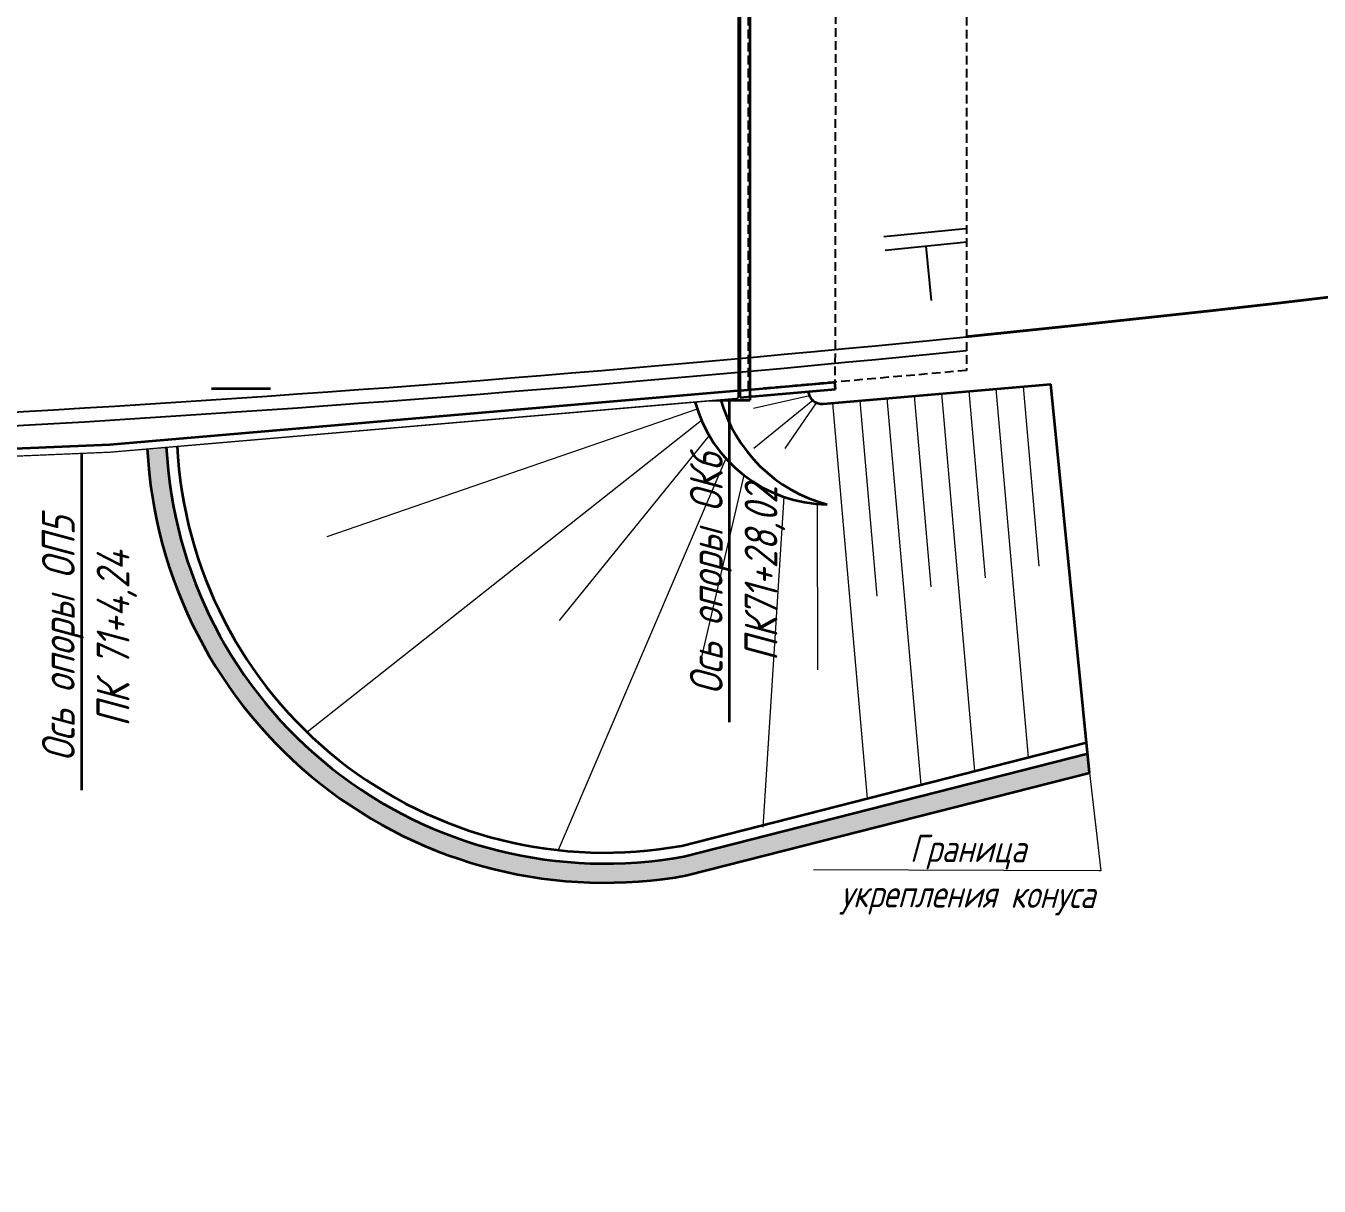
# Model space of a CAD drawing. Header units: millimetres. Extents: x 0 to 285450075, y -3000605 to 8125189010.
# Drawn here: x 6900589 to 6947894, y -712115 to -669651 of the extents above; entities that cross this region are included whole.
import ezdxf
from ezdxf import colors
from ezdxf.entities.mleader import LeaderData, LeaderLine
from ezdxf.math import Vec2, Vec3

# ---------------------------------------------------------------- set-up
doc = ezdxf.new("R2010")
doc.units = ezdxf.units.MM
doc.set_wipeout_variables(frame=1)
doc.linetypes.add('невидимая', pattern=[9.524999999999999, 6.35, -3.175])
doc.linetypes.add('осевая', pattern=[2, 1.25, -0.25, 0.25, -0.25])
for name, color, linetype, lineweight in [('1-Бетон', 106, 'Continuous', 35), ('1-Штриховка', 8, 'Continuous', 9), ('ИС_Выноски', 3, 'Continuous', 18), ('ИС_Основная', 7, 'Continuous', 35), ('ИС_Ось', 3, 'осевая', 18), ('ИС_Размер', 3, 'Continuous', 18), ('ИС_Тонкая', 3, 'Continuous', 18)]:
    doc.layers.add(name, color=color, linetype=linetype, lineweight=lineweight)
doc.layers.add('_Defpoints', color=8, linetype='Continuous', plot=False)
doc.layers.add('Оси_Невидимые', color=5, linetype='Continuous', plot=False)
doc.layers.add('ИС_Невидимая', color=4, linetype='невидимая')
doc.layers.add('Основное направление 30.05.Ось трассы', color=7, linetype='Continuous')
doc.styles.add('ISOCPEUR', font='isocpeur.ttf', dxfattribs={"width": 0.8, "oblique": 15, "height": 2.5})

# ---------------------------------------------------------------- blocks, each defined once
blk = doc.blocks.new('б33 план')
at = {"layer": '1-Бетон'}
blk.add_lwpolyline([(1400, 700), (31600, 699.9999999813735), (31600, -699.9999999813735), (1400, -699.9999999627471)], close=True, dxfattribs=at)
for points in [[(1400, 309.9999998286366), (0, 309.9999998286366), (0, -310.0000001713634), (1400, -310.0000001713634)], [(31600, 309.9999998286366), (33000, 309.9999998286366), (33000, -310.0000001713634), (31600, -310.0000001713634)]]:
    blk.add_lwpolyline(points, dxfattribs=at)
at = {"layer": 'ИС_Ось', "color": 3, "ltscale": 20}
for points in [[(0, 0), (33000, 0)], [(400, 309.9999998286366), (400, -310.0000001713634)], [(32600, 309.9999998286366), (32600, -310.0000001713634)]]:
    blk.add_lwpolyline(points, dxfattribs=at)
blk = doc.blocks.new('*U1443')
at = {"rotation": 182.4098864728825}
blk.add_blockref('б33 план', (16485.40722704586, 693.7928786535049), dxfattribs=at)
blk = doc.blocks.new('*U1444')
at = {"layer": '_Defpoints', "color": 0, "linetype": 'ByBlock', "lineweight": -2, "transparency": 16777216}
for p in [(0, 0), (-1.37895229583992e-13, -2252), (-2.75790459167984e-13, -4504), (-4.136856887519759e-13, -6756), (-5.515809183359679e-13, -9008), (-6.894761479199598e-13, -11260), (-8.273713775039519e-13, -13512), (-9.652666070879437e-13, -15764), (-1.103161836671936e-12, -18016), (-1.241057066255928e-12, -20268), (-1.37895229583992e-12, -22520), (-1.516847525423912e-12, -24772), (-1.654742755007904e-12, -27024), (-1.792637984591896e-12, -29276)]:
    blk.add_blockref('*U1443', p, dxfattribs=at)
blk = doc.blocks.new('Б24 план')
at = {"layer": '1-Бетон'}
blk.add_lwpolyline([(1400, -700.0000001713634), (22600, -700.0000001527369), (22600, 699.9999998100102), (1400, 699.9999997913837)], close=True, dxfattribs=at)
for points in [[(1400, -310), (0, -310), (0, 310), (1400, 310)], [(22600, -310), (24000, -310), (24000, 310), (22600, 310)]]:
    blk.add_lwpolyline(points, dxfattribs=at)
at = {"layer": 'ИС_Ось', "color": 3, "ltscale": 20}
for points in [[(300, -310), (300, 310)], [(23700, -310), (23700, 310)], [(0, -1.71363353729248e-07), (24000, -1.71363353729248e-07)]]:
    blk.add_lwpolyline(points, dxfattribs=at)
blk = doc.blocks.new('*U1445')
at = {"rotation": 4.910079921255813}
blk.add_blockref('Б24 план', (-11955.9630427314, -1027.106479797745), dxfattribs=at)
blk = doc.blocks.new('*U1446')
at = {"layer": '_Defpoints', "color": 0, "linetype": 'ByBlock', "lineweight": -2, "transparency": 16777216}
for p in [(0, 0), (-1.382626236237362e-13, -2258), (-2.765252472474724e-13, -4516), (-4.147878708712085e-13, -6774), (-5.530504944949447e-13, -9032), (-6.913131181186808e-13, -11290), (-8.295757417424171e-13, -13548), (-9.678383653661533e-13, -15806), (-1.106100988989889e-12, -18064), (-1.244363612613626e-12, -20322), (-1.382626236237362e-12, -22580), (-1.520888859861098e-12, -24838), (-1.659151483484834e-12, -27096), (-1.79741410710857e-12, -29354)]:
    blk.add_blockref('*U1445', p, dxfattribs=at)
blk = doc.blocks.new('_None')
blk = doc.blocks.new('*U1403')
at = {"layer": '1-Бетон'}
blk.add_circle((0, 0), 750, dxfattribs=at)
blk = doc.blocks.new('*U1404')
at = {"layer": '1-Бетон', "color": 0, "linetype": 'ByBlock', "lineweight": -2, "transparency": 16777216}
for p in [(0, 0), (4200, 0), (8400, 0)]:
    blk.add_blockref('*U1403', p, dxfattribs=at)
blk = doc.blocks.new('*U1399')
at = {"layer": 'ИС_Ось', "ltscale": 500}
blk.add_line((0, -725), (0, 725), dxfattribs=at)
blk = doc.blocks.new('*U1400')
at = {"layer": '1-Бетон', "color": 0, "linetype": 'ByBlock', "lineweight": -2, "transparency": 16777216}
for p in [(0, 0), (2250, 0), (4500, 0), (6750, 0), (9000, 0), (11250, 0), (13500, 0)]:
    blk.add_blockref('*U1399', p, dxfattribs=at)
blk = doc.blocks.new('мост план кальмиус')
at = {"color": 8}
blk.add_wipeout([(-84927.22027907806, 18748.29524115598), (-83562.10518667355, 45127.8373809731), (-71215.62672966083, 44488.683703075454), (-66238.49522676371, 42098.07016978532), (-62409.643923705196, 39357.97579420914), (-58830.716301975546, 35768.855867717764), (-56452.28788546445, 32504.484862400423), (-54288.50218401514, 28370.362583068432), (-53279.30970389648, 25638.013681059092), (-52589.0945157769, 23031.127933876764), (-52149.35084967309, 20451.836955806066), (-51944.951652813, 17984.21466633986), (-51953.02387939343, 15403.759886898304), (-51847.34206117517, 1712.72276568308), (16523.282109975407, 173.80735680129146), (16498.72042060877, 13750.046191967733), (48680.92953516058, 15114.943477429188), (51950.42316013327, 15395.81738518711), (51992.52027539584, 16603.110530736216), (52428.504862379545, 19670.193254605314), (52763.34253749418, 20976.01889495185), (53228.309239215116, 22375.83063224965), (53762.677577034345, 23669.696514941956), (54927.89573469787, 25866.755399978923), (55954.781278536175, 27386.18034559759), (57260.55347777494, 28967.53221083118), (58368.563431836905, 30088.082300584152), (59856.85516919005, 31351.66327198854), (61766.3505275411, 32654.21714676966), (64399.12786458382, 33987.179970589495), (66743.15707958092, 34801.857116672036), (68606.67243567068, 35230.336822055804), (73005.52696223065, 35614.84574365811), (75369.47652186993, 35737.24836544393), (80966.04836699225, 36027.03249559275), (84021.42619411596, 36185.14526191499), (84923.7698906359, 18748.21725844528), (81975.03058513398, 18490.236000741075), (81923.76989055639, 17722.92617110131), (81923.76988817308, -13317.190694056771), (85002.57917783258, -13810.810792838281), (86426.05640348556, -28043.583305266424), (82155.69885638765, -29130.58656990234), (72089.88743221789, -31692.800566881284), (70681.95761139835, -31944.985799800896), (68644.50306409821, -32063.151191703335), (67159.5556969394, -31992.79906066094), (65456.63549108803, -31747.533611716062), (63155.42813146263, -31121.587825580587), (61640.72464078232, -30506.809973877535), (59830.770336110654, -29527.975967168924), (59205.63870568676, -29118.89136875217), (57611.75282334925, -27876.59207978082), (55949.92674796435, -26189.01714852205), (54592.203173865164, -24361.82660009156), (53635.173046263866, -22662.406008932187), (53329.19152088224, -22000.330472320114), (52861.600669235755, -20804.928204842407), (52220.35527394282, -18395.65268037739), (52132.5861608738, -16965.668981965107), (51954.53054754238, -16165.9329363133), (50601.32079816885, -16282.183757029765), (16893.774168740107, -17700.775087558082), (16523.282109859378, 173.80735771002946), (-51847.342061433184, 1712.7227652310976), (-51957.40425444423, -16165.905915630487), (-51974.94507409273, -17754.33935460527), (-52064.16803781567, -18997.99682249452), (-52206.53442521426, -20149.231845936563), (-52410.6186753695, -21316.216694329254), (-52628.39025146569, -22291.07441092588), (-52913.35612622266, -23343.569066860335), (-53312.59058335112, -24567.868344748218), (-53979.11825161105, -26231.672115691763), (-54781.496636731805, -27858.971238680795), (-55627.41467324306, -29294.60991131072), (-56959.158399808905, -31170.984893825662), (-57508.00483881574, -31842.87923887471), (-57929.93372590378, -32326.68572988882), (-58939.37762725083, -33384.22311556336), (-60063.63396939652, -34420.6205259815), (-61062.431647950434, -35235.84448313515), (-61821.65239741058, -35797.38205412269), (-62601.64382829224, -36327.018813867064), (-63222.98631850993, -36717.17357177375), (-63656.71879372359, -36973.79259951456), (-64058.88278810794, -37200.66704984545), (-65392.8936047621, -37881.27199225561), (-66992.72054169496, -38562.61446516856), (-68625.90968461457, -39119.46688930344), (-70984.27485407786, -39742.76825830512), (-72767.16096556162, -39964.63836124385), (-74388.41929046481, -40088.3906297074), (-88873.87530732155, -37694.01229268464), (-84927.22027557666, -13817.627779996896), (-82187.19435144389, -14057.348985749937), (-81927.2202756307, -13317.190695010417), (-81927.2202789686, 17722.92617110131), (-81860.98191405224, 18480.034143458528)], dxfattribs=at).dxf.layer = '1-Бетон'
at = {"layer": '1-Бетон', "color": 5}
for p, q in [((72880.24686932564, -1622.879346847534), (73645.41161751747, -1557.145980834961)), ((72940.16141152382, -2320.310519218445), (72880.24686932564, -1622.879346847534)), ((73645.41161847115, -2259.724262237549), (72940.16141152382, -2320.310519218445)), ((72880.24686741829, -3880.879347801208), (73645.41161847115, -3815.145980834961)), ((72940.16141676903, -4578.310521125793), (72880.24686741829, -3880.879347801208)), ((73645.41162085533, -4517.724266052246), (72940.16141676903, -4578.310521125793)), ((72880.24686646461, -6138.879346847534), (73645.41161751747, -6073.145980834961)), ((72940.16141200066, -6836.310520172119), (72880.24686646461, -6138.879346847534)), ((73645.41161942482, -6775.724266052246), (72940.16141200066, -6836.310520172119)), ((72880.24686598778, -8396.879343032837), (73645.41161799431, -8331.145980834961)), ((72940.16141152382, -9094.310521125793), (72880.24686598778, -8396.879343032837)), ((73645.4116203785, -9033.72426700592), (72940.16141152382, -9094.310521125793)), ((72880.24686741829, -10654.87934684753), (73645.41161561012, -10589.14598083496)), ((72940.1614124775, -11352.31052112579), (72880.24686741829, -10654.87934684753)), ((73645.41161799431, -11291.72426605225), (72940.1614124775, -11352.31052112579)), ((72880.2468650341, -12912.87934398651), (73645.41161942482, -12847.14598083496)), ((72940.16141152382, -13610.31052112579), (72880.2468650341, -12912.87934398651)), ((73645.41162228584, -13549.72426223755), (72940.16141152382, -13610.31052112579))]:
    blk.add_line(p, q, dxfattribs=at)
at = {"layer": '1-Бетон', "color": 3}
blk.add_line((72495.63199305534, -14402.44466590881), (73995.63199067116, -14402.42377471924), dxfattribs=at)
at = {"layer": '1-Бетон', "color": 4}
for points in [[(49569.5458343029, 15191.28224468231), (73545.41161847115, 17250.98810577393), (73545.41161990166, -14311.11507415771), (50601.32080864906, -16282.18375301361), (49569.54582905769, -16325.60628795624), (49569.5458343029, 15191.28224468231)], [(16548.72041916847, 13762.65065479279), (49519.54583001137, 15137.55069255829), (49519.54583001137, -16327.71055603027), (16893.77416777611, -17700.77509117126), (16548.72042155266, -17699.95381164551), (16548.72041916847, 13762.65065479279)], [(10610.26439595222, -16200.77508926392), (16862.22417283058, -16200.77509498596), (50505.54502081871, -14784.8867149353), (73545.41161894798, -12805.59017753601)], [(10610.26439642906, -16700.77509212494), (16872.74083781242, -16700.77508735657), (50537.47027564049, -15283.98573112488), (73545.41162848473, -13307.43180656433)]]:
    blk.add_lwpolyline(points, dxfattribs=at)
at = {"layer": '1-Бетон'}
for points in [[(73545.41161990166, -14311.11507415771), (73545.41161847115, 17250.98810577393)], [(73645.41161847115, -14302.52432060242), (73645.41161990166, 17259.57885169983)], [(51050.85631537437, -15842.09199905396), (72173.05768847466, -14027.53721523285)], [(73645.40871214867, -14051.5696144104), (77110.30412840843, -13748.43054771423)], [(73645.40870642662, -14302.52457237244), (77132.0930621624, -13997.47921943665)], [(77132.0930621624, -13997.47921943665), (77110.30412840843, -13748.43054771423)], [(10610.26439404488, -17700.77509212494), (16893.77416777611, -17700.77509117126), (50601.32080864906, -16282.18375301361), (73545.41161990166, -14311.11507415771)], [(16507.36542677879, -16700.80929470062), (49479.15820908546, -15336.09358215332)], [(17990.5193502903, -17254.26419067383), (48163.81015229225, -15984.41298294067)]]:
    blk.add_lwpolyline(points, dxfattribs=at)
at = {"layer": '1-Бетон', "color": 3}
for points in [[(72495.41162419319, 1417.555334091187), (72495.63199305534, -14402.44466590881)], [(73995.41161942482, 1417.576229095459), (73995.63199067116, -14402.42377471924)]]:
    blk.add_lwpolyline(points, dxfattribs=at)
blk.add_lwpolyline([(48543.70799851418, -15963.312084198), (48544.0843436718, -963.1342639923096), (50544.15040946007, -962.1562347412109), (50543.77406859398, -15962.3340549469)], close=True, dxfattribs=at)
at = {"layer": '1-Бетон', "color": 5}
for points in [[(50268.65459990501, -1214.489906311035), (48818.65460705757, -1214.489908218384), (48818.65460133553, -2114.489907264709), (50268.65460038185, -2114.489911079407), (50268.65459990501, -1214.489906311035)], [(49291.18603157997, -1888.524465560913), (49274.36680912971, -1488.878228187561), (48974.63213419914, -1501.492649078369), (48991.45135331154, -1901.13888168335), (49291.18603157997, -1888.524465560913)], [(50061.54647135735, -1877.239463806152), (50027.30958724022, -1478.707361221313), (49728.4105117321, -1504.385025024414), (49762.6473929882, -1902.917127609253), (50061.54647135735, -1877.239463806152)], [(73341.43431162834, -1733.812389373779), (73375.67119240761, -2132.34449005127), (73076.77211833, -2158.022154808044), (73042.53523898125, -1759.490055084229), (73341.43431162834, -1733.812389373779)], [(50268.65459990501, -3472.489907264709), (48818.65460085869, -3472.489908218384), (48818.6546022892, -4372.489904403687), (50268.65459942818, -4372.489910125732), (50268.65459990501, -3472.489907264709)], [(49291.18604207039, -4146.524460792542), (49274.36680579185, -3746.878225326538), (48974.63213133812, -3759.492644309998), (48991.4513528347, -4159.138879776001), (49291.18604207039, -4146.524460792542)], [(50061.54646897316, -4135.239465713501), (50027.30958533287, -3736.707361221313), (49728.41050934792, -3762.385025978088), (49762.64739203453, -4160.91713142395), (50061.54646897316, -4135.239465713501)], [(73341.43431401253, -3991.812394142151), (73375.67119431496, -4390.344491958618), (73076.77211642265, -4416.022155761719), (73042.53523850441, -4017.490055084229), (73341.43431401253, -3991.812394142151)], [(50268.65459942818, -5730.489910125732), (48818.65459895134, -5730.489908218384), (48818.65459895134, -6630.489908218384), (50268.65460133553, -6630.489910125732), (50268.65459942818, -5730.489910125732)], [(49291.18604207039, -6404.524459838867), (49274.36680674553, -6004.878227233887), (48974.63213229179, -6017.492648124695), (48991.45135426521, -6417.138879776001), (49291.18604207039, -6404.524459838867)], [(50061.54646897316, -6393.239461898804), (50027.30958580971, -5994.707363128662), (49728.41051316261, -6020.385028839111), (49762.64739155769, -6418.917126655579), (50061.54646897316, -6393.239461898804)], [(73341.43431305885, -6249.812391281128), (73375.67119574547, -6648.344491958618), (73076.77211976051, -6674.022150039673), (73042.53523564339, -6275.490051269531), (73341.43431305885, -6249.812391281128)], [(50268.65459990501, -7988.489906311035), (48818.65460562706, -7988.489904403687), (48818.65460276604, -8888.489910125732), (50268.65460515022, -8888.489909172058), (50268.65459990501, -7988.489906311035)], [(49291.18603157997, -8662.524465560913), (49274.36680912971, -8262.878227233887), (48974.63213706017, -8275.492641448975), (48991.45135951042, -8675.138880729675), (49291.18603157997, -8662.524465560913)], [(50061.54646897316, -8651.239465713501), (50027.30958676338, -8252.707362174988), (49728.41051220894, -8278.385025978088), (49762.6473929882, -8676.917125701904), (50061.54646897316, -8651.239465713501)], [(73341.4343111515, -8507.81238746643), (73375.67119336128, -8906.34449005127), (73076.77211833, -8932.022155761719), (73042.53523755074, -8533.49005317688), (73341.4343111515, -8507.81238746643)], [(50268.6545984745, -10246.48990631104), (48818.65459942818, -10246.48990631104), (48818.65460181236, -11146.48991012573), (50268.65460515022, -11146.48990821838), (50268.6545984745, -10246.48990631104)], [(49291.18602967262, -10920.52446174622), (49274.36681008339, -10520.87822723389), (48974.63213086128, -10533.49264621735), (48991.4513528347, -10933.138879776), (49291.18602967262, -10920.52446174622)], [(50061.54646992683, -10909.23946762085), (50027.30958485603, -10510.70736503601), (49728.4105117321, -10536.38502693176), (49762.64739441872, -10934.91712760925), (50061.54646992683, -10909.23946762085)], [(73341.43431210518, -10765.8123884201), (73375.67119526863, -11164.34449577332), (73076.77211785316, -11190.02215099335), (73042.53523564339, -10791.49005508423), (73341.43431210518, -10765.8123884201)], [(50268.65459895134, -12504.48990440369), (48818.65459990501, -12504.48990631104), (48818.65459752083, -13404.48990440369), (50268.65459942818, -13404.48990631104), (50268.65459895134, -12504.48990440369)], [(50061.54646849632, -13167.23946285248), (50027.30958676338, -12768.70736312866), (49728.41051220894, -12794.38502693176), (49762.64739966393, -13192.9171257019), (50061.54646849632, -13167.23946285248)], [(49291.18602919579, -13178.52446460724), (49274.36680722237, -12778.87822723389), (48974.63213133812, -12791.49264144897), (48991.45135474205, -13191.13888072968), (49291.18602919579, -13178.52446460724)], [(73341.43431353569, -13023.81239032745), (73375.67119669914, -13422.34449195862), (73076.77211785316, -13448.02215099335), (73042.53523755074, -13049.49005699158), (73341.43431353569, -13023.81239032745)], [(50268.65460133553, -14762.48990440369), (48818.65459895134, -14762.48990535736), (48818.65460133553, -15662.48991012573), (50268.65460085869, -15662.48990821838), (50268.65460133553, -14762.48990440369)], [(49291.18602967262, -15436.52446269989), (49274.36681008339, -15036.87822723389), (48974.63213181496, -15049.49264240265), (48991.4513528347, -15449.138879776), (49291.18602967262, -15436.52446269989)], [(50061.54646945, -15425.23946380615), (50027.30959057808, -15026.70736408234), (49728.41051268578, -15052.38502502441), (49762.64739251137, -15450.91712379456), (50061.54646945, -15425.23946380615)]]:
    blk.add_lwpolyline(points, dxfattribs=at)
at = {"layer": '1-Бетон', "elevation": -5778.159002770924}
blk.add_lwpolyline([(48344.609988451, -13062.80060768127), (48344.60998749733, -3862.864400863647, -0.9958479419095618), (50744.60999464989, -3862.864400863647), (50744.60998988152, -13062.80060386658, -0.9958479419095618)], format="xyb", close=True, dxfattribs=at)
at = {"layer": '_Defpoints', "color": 2}
for points in [[(49447.36057877541, -15580.08459663391), (49417.92693734169, -14880.70368385315), (48818.45758605003, -14905.93251037598), (48847.89122271538, -15605.31342601776)], [(50223.83483862877, -15561.8501739502), (50163.92029595375, -14864.41899394989), (49566.12214779854, -14915.77431678772), (49626.03668570518, -15613.205493927)]]:
    blk.add_lwpolyline(points, close=True, dxfattribs=at)
at = {"layer": 'Defpoints'}
for points in [[(78893.97205805779, -8410.824577331543), (81879.24395298958, -8113.920999526978)], [(78943.45598626137, -8908.369892120361), (81928.72787880898, -8611.466316223145)], [(80436.09193634987, -8759.918107032776), (80634.0276491642, -10750.09936332703)]]:
    blk.add_lwpolyline(points, dxfattribs=at)
at = {"layer": 'ИС_Невидимая', "ltscale": 50}
blk.add_lwpolyline([(81923.76988625526, -13317.19069671631), (73954.52038693428, -14014.40968132019), (73954.52038788795, 17025.70718383789), (81923.76988959312, 17722.92616844177)], close=True, dxfattribs=at)
for points in [[(73944.52038693428, -14025.32276725769), (73944.52039313316, 17034.87049293518)], [(77153.94476389885, 17315.58077144623), (77110.30412840843, -13748.43054771423)]]:
    blk.add_lwpolyline(points, dxfattribs=at)
at = {"layer": 'ИС_Основная'}
for p, q in [((71508.78453183174, -30708.30954551697, 33460.769987013), (86315.34822297096, -26936.65707015991, 2206.617073578946)), ((71580.65847754478, -31101.79923725128, 33460.769987013), (86355.60640597343, -27339.18233680725, 2330.454273966077)), ((71706.43788456917, -31790.40619087219, 33460.769987013), (86426.05640053749, -28043.58330535889, 2546.085524776588))]:
    blk.add_line(p, q, dxfattribs=at)
blk.add_lwpolyline([(76677.57358717918, -14539.15444087982), (85002.57918095589, -13810.81079483032)], dxfattribs=at)
at = {"layer": 'ИС_Основная', "elevation": 2546.085524776588}
blk.add_lwpolyline([(86426.05640053749, -28043.58330535889), (85002.57918095589, -13810.81079483032)], dxfattribs=at)
at = {"layer": 'ИС_Основная'}
for centre, radius, start, end in [((76633.99571537971, -14041.05709171295), 499.9999999999993, 184.99997553157, 274.9999755110545), ((68694.50471568108, -15300.91723251343, 33460.769987013), 15662.30853616104, 182.8208897031322, 280.3514046971646), ((68694.50471568108, -15300.91723251343, 33460.769987013), 16762.30853616104, 182.958083598019, 280.3514046971646), ((68694.50471568108, -15300.91723251343, 33460.769987013), 16062.30853616104, 182.8729600723885, 280.3514046971646)]:
    blk.add_arc(centre, radius, start, end, dxfattribs=at)
at = {"layer": 'ИС_Размер'}
for p, q in [((82226.77984595299, -27978.13160896301), (81017.80038666725, -14159.43378257751)), ((82611.3557369709, -20900.141248703), (82013.9950902462, -14072.27803039551)), ((84190.6529443264, -27477.8773317337), (83010.18978190422, -13985.12228775024)), ((84582.35790896416, -20481.37267589569), (84006.38447880745, -13897.96654033661)), ((78299.03365445137, -28978.64016437531), (77033.02159190178, -14508.05676651001)), ((78655.09324717522, -21574.70702171326), (78029.21629214287, -14420.9010219574)), ((80262.90674948692, -28478.385887146), (79025.41099047661, -14333.74527740479)), ((80633.22449231148, -21237.42413711548), (80021.60568833351, -14246.5895318985))]:
    blk.add_line(p, q, dxfattribs=at)
for points in [[(76423.9814093113, -14494.81252288818), (75276.06845545769, -16165.8571472168)], [(75237.68428301811, -17941.73330307007), (74469.60653471947, -30026.24662399292)], [(76456.9328815937, -18203.03725528717), (76475.65310549736, -24268.96447753906)]]:
    blk.add_lwpolyline(points, dxfattribs=at)
at = {"layer": 'ИС_Тонкая'}
for p, q in [((76176.06698536873, -14241.80887508392), (74132.8712861538, -14709.76812553406)), ((76306.33231949806, -14418.72983455658), (74145.40747857094, -16171.65297317505))]:
    blk.add_line(p, q, dxfattribs=at)
at = {"layer": '1-Бетон', "rotation": 90}
for name, p in [('*U1400', (49544.54582905769, -15212.24514293671)), ('*U1404', (49544.54583764076, -12662.24514198303))]:
    blk.add_blockref(name, p, dxfattribs=at)
at = {"layer": '_Defpoints'}
for name, p in [('*U1446', (61552.0424592495, 15116.61657619476)), ('*U1444', (33047.14809060097, 13356.0177898407))]:
    blk.add_blockref(name, p, dxfattribs=at)
at = {"layer": 'ИС_Выноски'}
ml = blk.add_multileader_mtext('Standard', dxfattribs=at)
ml.set_content('Ось опоры ОК6 \\PПК71+28,02', color=256, style='ISOCPEUR')
ml.set_leader_properties(color=256, linetype='ByLayer')
ml.set_arrow_properties(name='NONE')
ml.build(insert=Vec2(0, 0))
ml.multileader.update_dxf_attribs({"text_left_attachment_type": 6, "text_right_attachment_type": 6, "dogleg_length": 0.36, "arrow_head_size": 599.9999999999985, "scale": 200})
ctx = ml.context
ctx.base_point, ctx.scale, ctx.char_height, ctx.arrow_head_size, ctx.landing_gap_size, ctx.plane_origin, ctx.plane_x_axis, ctx.plane_y_axis = Vec3(73245.41162896156, -25514.56214088574), 200, 1199.999999999997, 599.9999999999985, 124.9999999999998, Vec3(80241.08817505836, -7446.187285423279), Vec3(6.252776074688881e-16, 1), Vec3(-1, 6.252776074688881e-16)
ctx.left_attachment, ctx.right_attachment, ctx.text_align_type = 6, 6, 1
notes = []
notes.append((ctx, [(1, (1, 1, 0), (73245.41162896156, -15820.4423532486), (-1.764866172961021e-16, -1), 161.0417258024681, [(1, [(73245.4116203785, -14402.4342212677)], 0, [])])]))
ctx.mtext.insert, ctx.mtext.text_direction, ctx.mtext.rotation, ctx.mtext.width, ctx.mtext.alignment, ctx.mtext.flow_direction = Vec3(71805.41162085533, -20748.02311229706), Vec3(6.252776074688881e-16, 1), 1.570796326794896, 17109.09045489656, 2, 5
ml = blk.add_multileader_mtext('Standard', dxfattribs=at)
ml.set_content('Ось опоры ОП5 \\PПК 71+4,24', color=256, style='ISOCPEUR')
ml.set_leader_properties(color=256, linetype='ByLayer')
ml.set_arrow_properties(name='NONE')
ml.build(insert=Vec2(0, 0))
ml.multileader.update_dxf_attribs({"text_left_attachment_type": 6, "text_right_attachment_type": 6, "dogleg_length": 0.36, "arrow_head_size": 599.9999999999985, "scale": 200})
ctx = ml.context
ctx.base_point, ctx.scale, ctx.char_height, ctx.arrow_head_size, ctx.landing_gap_size, ctx.plane_origin, ctx.plane_x_axis, ctx.plane_y_axis = Vec3(49544.54583144188, -27905.84351772442), 200, 1199.999999999997, 599.9999999999985, 124.9999999999998, Vec3(56540.22239089012, -9400.522466659546), Vec3(6.252776074688881e-16, 1), Vec3(-1, 6.252776074688881e-16)
ctx.left_attachment, ctx.right_attachment, ctx.text_align_type = 6, 6, 1
notes.append((ctx, [(1, (1, 1, 0), (49544.54583144188, -18211.72373008728), (-1.764866172961021e-16, -1), 161.0417258024681, [(1, [(49544.54582953453, -16236.36080551147)], 0, [])])]))
ctx.mtext.insert, ctx.mtext.text_direction, ctx.mtext.rotation, ctx.mtext.width, ctx.mtext.alignment, ctx.mtext.flow_direction = Vec3(48104.54582858086, -23139.30448532104), Vec3(6.252776074688881e-16, 1), 1.570796326794896, 10620.21508947327, 2, 5
ml = blk.add_multileader_mtext('Standard', dxfattribs=at)
ml.set_content('Граница\\Pукрепления конуса', color=256, style='ISOCPEUR')
ml.set_leader_properties(color=256, linetype='ByLayer', lineweight=-1)
ml.set_arrow_properties(name='NONE')
ml.build(insert=Vec2(0, 0))
ml.multileader.update_dxf_attribs({"text_left_attachment_type": 6, "text_right_attachment_type": 6, "dogleg_length": 0.36, "arrow_head_size": 600.0000000000009, "scale": 50})
ctx = ml.context
ctx.base_point, ctx.scale, ctx.char_height, ctx.arrow_head_size, ctx.landing_gap_size, ctx.plane_origin, ctx.plane_x_axis, ctx.plane_y_axis = Vec3(77190.70851618335, -31589.18457492813, 2546.085524776588), 50, 1000.000000000002, 600.0000000000009, 9.000000000000025, Vec3(91137.96672272682, -32078.17380332947, 2546.085524776588), Vec3(0.9999922422617247, -0.003938961331136226), Vec3(0.003938961331136226, 0.9999922422617247)
ctx.left_attachment, ctx.right_attachment, ctx.text_align_type = 6, 6, 1
notes.append((ctx, [(0, (1, 1, 0), (86836.71898198128, -31627.18013191223, 2546.085524776588), (-0.9999922422617247, 0.003938961331136351), 80.52086290123434, [(1, [(86426.05640053749, -28043.58330535889, 2546.085524776588)], 0, [])])]))
ctx.mtext.insert, ctx.mtext.text_direction, ctx.mtext.rotation, ctx.mtext.alignment, ctx.mtext.flow_direction = Vec3(81978.57428050041, -30308.03385639191, 2546.085524776588), Vec3(0.9999922422617247, -0.003938961331136226), 6.279246335662608, 2, 5
for ctx, leaders in notes:
    for number, flags, end, landing, length, lines in leaders:
        leader = LeaderData()
        leader.index, (leader.has_last_leader_line, leader.has_dogleg_vector, leader.attachment_direction) = number, flags
        leader.last_leader_point, leader.dogleg_vector, leader.dogleg_length = Vec3(end), Vec3(landing), length
        for number, points, colour, breaks in lines:
            line = LeaderLine()
            line.index, line.vertices, line.color, line.breaks = number, Vec3.list(points), colors.encode_raw_color(colour), breaks
            leader.lines.append(line)
        ctx.leaders.append(leader)
blk.add_wipeout([(11938.111965074097, 13748.930982511301), (13722.44245471082, 13748.930983036465), (15433.201894405787, 13750.04619159714), (16249.222203102161, 13750.046188897395), (48680.92953187861, 15114.94347435882), (73545.41161853715, 17250.98810631677), (73545.41161853715, -14311.115072661109), (50601.320794886895, -16282.183758192747), (16893.77416545893, -17700.775090628333), (13984.933752782214, -17700.77509060321), (12431.062666891805, -17700.775089575385), (10510.604571104053, -17700.77508975649), (10610.2643958469, 13750.046190972542)]).dxf.layer = '1-Бетон'
at = {"layer": '1-Штриховка'}
h = blk.add_hatch(dxfattribs=at)
h.set_pattern_fill('GRAVEL', color=2, scale=49.99999999999999, angle=94.69429746190224)
h.set_pattern_definition([(322.7070849619022, (-6854414.103672743, 669755.3260993958), (12223.14592669445, -9190.495288869697), [170.8607199999994, -16915.2418197824]), (279.6640384619023, (-6854278.175451517, 669651.8031072617), (-2512.971061741233, 15084.94204307165), [293.2023599999996, -29027.02444676195]), (227.2047445619022, (-6854228.955394506, 669362.7616643906), (12883.7788490887, 13800.69355386713), [206.7407599999997, -20467.36139705]), (1.967986461902143, (-6853871.985422373, 668895.1071109772), (-25418.7325713235, -812.9787620321149), [267.0022599999993, -26433.21871286895]), (27.52795164190221, (-6853605.140701056, 668904.2762594223), (-14669.19833538432, -7575.930318920287), [261.8168499999995, -25919.90387267192]), (91.9679864619018, (-6853372.965007067, 669025.2832727432), (812.9787620321149, -25418.7325713235), [267.0022599999994, -26433.21871286893]), (132.3885379319022, (-6853382.134148836, 669292.127998352), (14008.56540948401, -15415.25851772103), [353.0968299999973, -34956.55765712322]), (166.9496258319022, (-6853620.175828695, 669552.9216489792), (-28573.82781384561, 6573.588370493675), [333.3597599999993, -33002.62830095242]), (216.1238630819023, (-6853944.925657034, 669628.1968507767), (-15623.1303772028, -11477.08574582098), [267.9064999999998, -26522.77284935596]), (269.9306557619022, (-6854161.325876474, 669470.2570075989), (122.444606053481, 14027.07408258857), [305.8566399999985, -14986.96847499994]), (317.0917352619023, (-6854161.696049452, 669164.4007253647), (15170.36931131904, -14045.58275609059), [395.53896, -39158.3862560885]), (233.5083722919022, (-6853962.224595785, 670149.2289066315), (-6866.88748421393, -9483.794403038662), [135.0022699999996, -13365.28291217195]), (266.1635318619022, (-6854042.511508703, 670040.6942043304), (1180.312573335391, 16662.48967679432), [256.8409899999987, -25427.31949851992]), (319.6942974619022, (-6854059.696519136, 669784.4281578064), (1265.739832070149, 103.9359298382088), [179.60467, -1616.446554214]), (297.8928879719023, (-6854204.309785128, 669683.3540592194), (-3051.159312901385, 6120.82730088266), [96.72065999999998, -9575.311184446997]), (26.4957069519023, (-6854159.062072515, 669597.870347023), (-3693.283566261874, -1577.547621842239), [136.78281, -6702.376495]), (125.6580539919022, (-6854036.645527601, 669658.8935375214), (-2843.287453523318, 3589.34763663798), [222.1598299999997, -7183.149076454988]), (256.2593486419022, (-6854166.152495146, 669839.4002780914), (1057.867972255528, 2635.415594033434), [160.64357, -3855.449058413999]), (111.0838377959022, (-6854098.779224634, 668863.7412481308), (-4836.578794592222, 12345.59053118576), [225.0439999999992, -22279.4133362694]), (165.0404734019022, (-6854179.735334635, 669073.7202224731), (14338.88187199691, -3919.664100536503), [188.79947, -18691.1078391]), (27.89288797190216, (-6854419.300466776, 669818.6130857468), (-6120.82730088708, -3051.159312903717), [193.4400499999984, -9478.591794446911]), (78.30475713190233, (-6854248.333046675, 669909.1085090637), (-2757.860196920719, -12969.20611040743), [225.0439999999998, -22279.41333626999]), (74.13825224190222, (-6853314.020539045, 668928.1815233231), (-2011.800014949169, -6536.571020026489), [217.0175999999995, -10633.86715655297]), (29.46943806190226, (-6853254.705896616, 669136.9360523224), (-13403.45849953591, -7471.994395822237), [181.8360599999992, -18001.79669035994]), (161.4957069519023, (-6853154.599987268, 669935.2064180374), (-6536.571020153023, 2011.800014538481), [193.440049999999, -9478.591794446957]), (112.048322101902, (-6853338.039726496, 669996.5997772217), (6414.126417212497, -16038.87409714294), [212.8913699999995, -21076.18799009995]), (164.1382522419022, (-6853103.671389818, 669314.9939002991), (6536.571020012546, -2011.800014994587), [108.5088, -10742.375956553]), (196.0042299359022, (-6853148.363840818, 669859.2620277405), (-4959.023398442086, -1681.483551423043), [64.75729999999999, -6410.997482263]), (260.6580539939022, (-6853210.611468554, 669841.4078321457), (953.9320425553824, 3901.155426048043), [261.8168500000002, -4974.52729453451]), (280.7033034219023, (-6853253.111277819, 669583.0630683899), (-2305.099131108974, 12553.46239074061), [242.6334999999994, -24020.68243166845]), (38.38436499190219, (-6853922.728942633, 669668.2477703094), (-2427.543734199563, -1473.611691915109), [183.1619399999996, -4395.888179839987]), (87.85152405190225, (-6853779.155036211, 669781.979265213), (764.5688557532685, 21725.4490049068), [319.7783799999995, -31658.00453251546]), (155.6396933619022, (-6853767.166821241, 670101.5322990417), (9275.922543774854, -4335.407819558628), [130.75412, -12944.696159055]), (184.6942974619022, (-6853886.280198336, 670155.4650630951), (-1161.80390223183, -1369.67576190823), [76.19999999999999, -1193.8]), (214.9507346219023, (-6853289.004753828, 669554.6301937103), (8444.435105541976, 5790.510836557229), [176.4334799999993, -17466.97038659992]), (142.7070849619022, (-6853433.618016005, 669453.5560951233), (-12223.14592666203, 9190.49528891226), [341.72144, -16744.38109978249]), (94.6942974619022, (-6853705.474451303, 669660.6020774841), (-1369.67576190823, 1161.80390223183), [330.1999999999989, -939.7999999999972]), (59.99914396190226, (-6853732.497791529, 669989.694437027), (7820.819518864839, 13384.94983379987), [200.8047799999996, -19879.65836206996]), (348.7489015619021, (-6853632.092879534, 670163.5948467255), (5166.895258133359, -849.9961126269727), [184.9145399999997, -9060.825019385977]), (302.3402728219022, (-6853450.731863737, 670127.5162820816), (14632.1809860197, -23009.69751197013), [301.0725499999987, -29806.23221146887]), (270.1203762019023, (-6853289.673940897, 669873.1438741684), (85.42725582678759, -16558.55374674799), [318.5147299999992, -31532.92322811995])])
edge = h.paths.add_edge_path()
edge.add_line((71580.65847754478, -31101.79923725128), (86355.60640671197, -27339.18234026595))
edge.add_line((86355.60640597343, -27339.18233680725), (86426.05639994238, -28043.58330620395))
edge.add_line((86426.05640053749, -28043.58330535889), (71706.43788374681, -31790.40618973761))
edge.add_arc((68694.50471568108, -15300.91723251343), 16762.30853616046, 182.9580515681987, 280.35140469716885, ccw=False)
edge.add_line((51954.53054642677, -16165.93293857574), (52652.38434479665, -16105.98208620446))
edge.add_arc((68694.50471568108, -15300.91723251343), 16062.30853616159, 182.872946494338, 280.3514046971769)
at = {"layer": '1-Бетон'}
for points in [[(73545.41161847115, -14060.19425678253), (50585.35816264153, -16032.63425064087), (16888.51583313942, -17450.77509117126), (10610.26439213753, -17450.77508926392)], [(54305.32566618919, -13974.18867397308), (56469.09840703011, -13971.4679813385)]]:
    blk.add_lwpolyline(points, dxfattribs=at)
at = {"layer": 'ИС_Основная'}
for centre, radius, start, end in [((76906.17815518379, -13131.68208312988), 5091.214450919235, 194.9485663481126, 269.1423098646663), ((78252.74178433418, -12878.00677871704), 5530.46452696855, 195.5901875932281, 255.0923736873509)]:
    blk.add_arc(centre, radius, start, end, dxfattribs=at)
at = {"layer": 'ИС_Размер'}
for points in [[(72074.81253933907, -14737.41268157959), (58526.45882582664, -19404.47210121155)], [(72232.29937148094, -15150.42468261719), (57803.39933085442, -26556.65942001343)], [(72509.88742756844, -15699.3838634491), (67028.33470129967, -22468.25589179993)], [(73124.48600172997, -16540.38697814941), (66991.50596690178, -30870.36500549316)], [(73774.89628195763, -17146.09840583801), (72175.08699679375, -23997.99496650696)]]:
    blk.add_lwpolyline(points, dxfattribs=at)
at = {"layer": 'Оси_Невидимые'}
for radius, start, end in [(816200.0320911807, 270.7448453179821, 275.7606051921192), (816700.0320911807, 270.744392939777, 275.7570911473978)]:
    blk.add_arc((-3.576278686523438e-06, 800000.0320901871), radius, start, end, dxfattribs=at)
at = {"layer": 'ИС_Выноски'}
ml = blk.add_multileader_mtext('Standard', dxfattribs=at)
ml.set_content('Ось лестничного \\Pсхода ЛС1', color=256, style='ISOCPEUR')
ml.set_leader_properties(color=256, linetype='ByLayer', lineweight=-1)
ml.set_arrow_properties(name='NONE')
ml.build(insert=Vec2(0, 0))
ml.multileader.update_dxf_attribs({"text_left_attachment_type": 6, "text_right_attachment_type": 6, "dogleg_length": 0.8052086290123407, "arrow_head_size": 599.9999999999986, "scale": 50})
ctx = ml.context
ctx.base_point, ctx.scale, ctx.char_height, ctx.arrow_head_size, ctx.landing_gap_size, ctx.plane_origin, ctx.plane_x_axis, ctx.plane_y_axis = Vec3(-83588.4620864803, -39716.9713179646), 50, 1000.000000000002, 599.9999999999986, 9.000000000000025, Vec3(-93779.24081158638, -33452.77975082397), Vec3(0.986611348667088, -0.1630890759104046), Vec3(0.1630890759104046, 0.986611348667088)
ctx.left_attachment, ctx.right_attachment, ctx.text_align_type = 6, 6, 1
notes = []
notes.append((ctx, [(0, (1, 1, 0), (-83667.90488362312, -39703.83924484253), (0.9866113486670881, -0.163089075910404), 80.52086290123432, [(0, [(-82907.24308276176, -36443.13935279846)], 0, [])])]))
ctx.mtext.insert, ctx.mtext.text_direction, ctx.mtext.rotation, ctx.mtext.width, ctx.mtext.alignment, ctx.mtext.flow_direction = Vec3(-79186.85607075691, -39228.28228473663), Vec3(0.986611348667088, -0.1630890759104046), 6.119364463218572, 10468.00602267255, 2, 5
for ctx, leaders in notes:
    for number, flags, end, landing, length, lines in leaders:
        leader = LeaderData()
        leader.index, (leader.has_last_leader_line, leader.has_dogleg_vector, leader.attachment_direction) = number, flags
        leader.last_leader_point, leader.dogleg_vector, leader.dogleg_length = Vec3(end), Vec3(landing), length
        for number, points, colour, breaks in lines:
            line = LeaderLine()
            line.index, line.vertices, line.color, line.breaks = number, Vec3.list(points), colors.encode_raw_color(colour), breaks
            leader.lines.append(line)
        ctx.leaders.append(leader)

msp = doc.modelspace()

# ---------------------------------------------------------------- linework, layer by layer
at = {"layer": 'Основное направление 30.05.Ось трассы', "color": 2, "lineweight": 40, "true_color": 0xf1eb1f, "flags": 128}
msp.add_lwpolyline([(6526779.349178337, -617088.6594013331, 0.2084871919350432), (7179094.236812191, -617207.872863389, 0.2084871919350432)], format="xyb", dxfattribs=at)

# ---------------------------------------------------------------- next in the draw order: block references
at = {"layer": '1-Бетон'}
msp.add_blockref('мост план кальмиус', (6853073.529957697, -668947.9293526759), dxfattribs=at)

# ---------------------------------------------------------------- next in the draw order: leaders
at = {"layer": 'ИС_Выноски'}
ml = msp.add_multileader_mtext('Standard', dxfattribs=at)
ml.set_content('Ось опоры ОК6 \\PПК71+28,02', color=256, style='ISOCPEUR')
ml.set_leader_properties(color=256, linetype='ByLayer')
ml.set_arrow_properties(name='NONE')
ml.build(insert=Vec2(0, 0))
ml.multileader.update_dxf_attribs({"text_left_attachment_type": 6, "text_right_attachment_type": 6, "dogleg_length": 0.36, "arrow_head_size": 599.9999999999998, "scale": 200})
ctx = ml.context
ctx.base_point, ctx.scale, ctx.char_height, ctx.arrow_head_size, ctx.landing_gap_size, ctx.plane_origin, ctx.plane_x_axis, ctx.plane_y_axis = Vec3(6926318.941589519, -1022715.153017804), 200, 1200, 599.9999999999998, 125, Vec3(6933314.618146107, -1004646.77815948), Vec3(1.13686837721616e-16, 1), Vec3(-1, 1.13686837721616e-16)
ctx.left_attachment, ctx.right_attachment, ctx.text_align_type = 6, 6, 1
notes = []
notes.append((ctx, [(1, (1, 1, 0), (6926318.941589519, -1013021.033230166), (-8.824330864805106e-17, -1), 161.0417258024681, [(1, [(6926318.941589043, -1011603.025095324)], 0, [])])]))
ctx.mtext.insert, ctx.mtext.text_direction, ctx.mtext.rotation, ctx.mtext.width, ctx.mtext.alignment, ctx.mtext.flow_direction = Vec3(6924878.941589519, -1017948.613986886), Vec3(1.13686837721616e-16, 1), 1.570796326794897, 17109.09045489656, 2, 5
ml = msp.add_multileader_mtext('Standard', dxfattribs=at)
ml.set_content('Ось опоры ОК6 \\PПК71+28,02', color=256, style='ISOCPEUR')
ml.set_leader_properties(color=256, linetype='ByLayer')
ml.set_arrow_properties(name='NONE')
ml.build(insert=Vec2(0, 0))
ml.multileader.update_dxf_attribs({"text_left_attachment_type": 6, "text_right_attachment_type": 6, "dogleg_length": 0.36, "arrow_head_size": 599.9999999999985, "scale": 200})
ctx = ml.context
ctx.base_point, ctx.scale, ctx.char_height, ctx.arrow_head_size, ctx.landing_gap_size, ctx.plane_origin, ctx.plane_x_axis, ctx.plane_y_axis = Vec3(6926318.941586658, -1294462.491493562), 200, 1199.999999999997, 599.9999999999985, 124.9999999999998, Vec3(6933314.618132755, -1276394.116638099), Vec3(6.252776074688881e-16, 1), Vec3(-1, 6.252776074688881e-16)
ctx.left_attachment, ctx.right_attachment, ctx.text_align_type = 6, 6, 1
notes.append((ctx, [(1, (1, 1, 0), (6926318.941586658, -1284768.371705925), (-1.764866172961021e-16, -1), 161.0417258024681, [(1, [(6926318.941578075, -1283350.363573944)], 0, [])])]))
ctx.mtext.insert, ctx.mtext.text_direction, ctx.mtext.rotation, ctx.mtext.width, ctx.mtext.alignment, ctx.mtext.flow_direction = Vec3(6924878.941578552, -1289695.952464973), Vec3(6.252776074688881e-16, 1), 1.570796326794896, 17109.09045489656, 2, 5
ml = msp.add_multileader_mtext('Standard', dxfattribs=at)
ml.set_content('Ось опоры ОП5 \\PПК 71+4,24', color=256, style='ISOCPEUR')
ml.set_leader_properties(color=256, linetype='ByLayer')
ml.set_arrow_properties(name='NONE')
ml.build(insert=Vec2(0, 0))
ml.multileader.update_dxf_attribs({"text_left_attachment_type": 6, "text_right_attachment_type": 6, "dogleg_length": 0.36, "arrow_head_size": 599.9999999999998, "scale": 200})
ctx = ml.context
ctx.base_point, ctx.scale, ctx.char_height, ctx.arrow_head_size, ctx.landing_gap_size, ctx.plane_origin, ctx.plane_x_axis, ctx.plane_y_axis = Vec3(6902618.075799629, -1025106.434390828), 200, 1200, 599.9999999999998, 125, Vec3(6909613.752357647, -1006601.113338809), Vec3(1.13686837721616e-16, 1), Vec3(-1, 1.13686837721616e-16)
ctx.left_attachment, ctx.right_attachment, ctx.text_align_type = 6, 6, 1
notes.append((ctx, [(1, (1, 1, 0), (6902618.075799629, -1015412.31460319), (-8.824330864805106e-17, -1), 161.0417258024681, [(1, [(6902618.075799629, -1013436.951680522)], 0, [])])]))
ctx.mtext.insert, ctx.mtext.text_direction, ctx.mtext.rotation, ctx.mtext.width, ctx.mtext.alignment, ctx.mtext.flow_direction = Vec3(6901178.075799629, -1020339.895361285), Vec3(1.13686837721616e-16, 1), 1.570796326794897, 10620.21508947329, 2, 5
ml = msp.add_multileader_mtext('Standard', dxfattribs=at)
ml.set_content('Ось опоры ОП5 \\PПК 71+4,24', color=256, style='ISOCPEUR')
ml.set_leader_properties(color=256, linetype='ByLayer')
ml.set_arrow_properties(name='NONE')
ml.build(insert=Vec2(0, 0))
ml.multileader.update_dxf_attribs({"text_left_attachment_type": 6, "text_right_attachment_type": 6, "dogleg_length": 0.36, "arrow_head_size": 599.9999999999985, "scale": 200})
ctx = ml.context
ctx.base_point, ctx.scale, ctx.char_height, ctx.arrow_head_size, ctx.landing_gap_size, ctx.plane_origin, ctx.plane_x_axis, ctx.plane_y_axis = Vec3(6902618.075789139, -1296853.7728704), 200, 1199.999999999997, 599.9999999999985, 124.9999999999998, Vec3(6909613.752348587, -1278348.451819336), Vec3(6.252776074688881e-16, 1), Vec3(-1, 6.252776074688881e-16)
ctx.left_attachment, ctx.right_attachment, ctx.text_align_type = 6, 6, 1
notes.append((ctx, [(1, (1, 1, 0), (6902618.075789139, -1287159.653082763), (-1.764866172961021e-16, -1), 161.0417258024681, [(1, [(6902618.075787231, -1285184.290158188)], 0, [])])]))
ctx.mtext.insert, ctx.mtext.text_direction, ctx.mtext.rotation, ctx.mtext.width, ctx.mtext.alignment, ctx.mtext.flow_direction = Vec3(6901178.075786278, -1292087.233837997), Vec3(6.252776074688881e-16, 1), 1.570796326794896, 10620.21508947327, 2, 5
for ctx, leaders in notes:
    for number, flags, end, landing, length, lines in leaders:
        leader = LeaderData()
        leader.index, (leader.has_last_leader_line, leader.has_dogleg_vector, leader.attachment_direction) = number, flags
        leader.last_leader_point, leader.dogleg_vector, leader.dogleg_length = Vec3(end), Vec3(landing), length
        for number, points, colour, breaks in lines:
            line = LeaderLine()
            line.index, line.vertices, line.color, line.breaks = number, Vec3.list(points), colors.encode_raw_color(colour), breaks
            leader.lines.append(line)
        ctx.leaders.append(leader)

doc.saveas('drawing.dxf')
